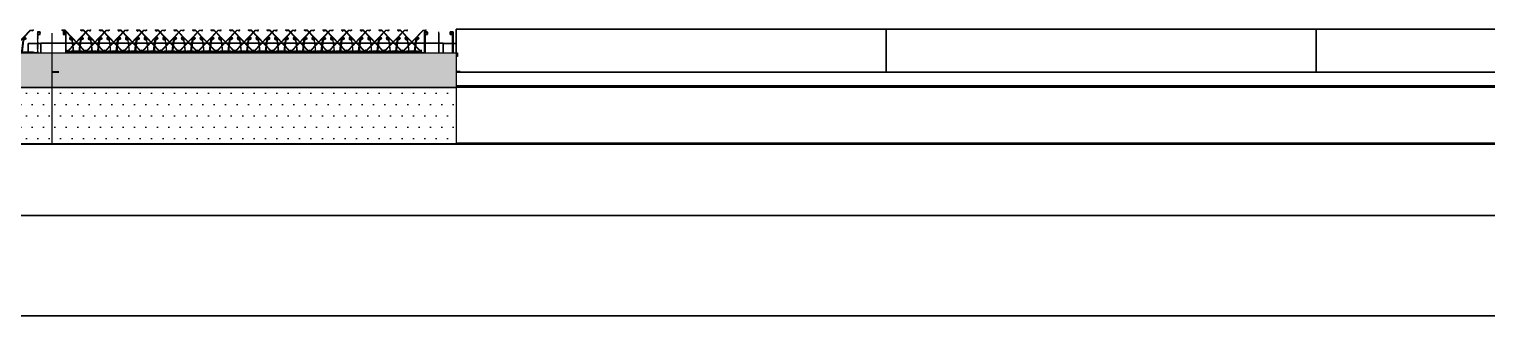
# Model space of a CAD drawing. Header units: millimetres. Extents: x -25371 to 2282244, y -90657 to 147824.
# Drawn here: x 1505396 to 1510480, y -65547 to -64547 of the extents above; entities that cross this region are included whole.
import ezdxf

# ---------------------------------------------------------------- set-up
doc = ezdxf.new("R2010")
doc.units = ezdxf.units.MM
doc.set_wipeout_variables(frame=1)
doc.linetypes.add('CENTER', pattern=[50.8, 31.75, -6.35, 6.35, -6.35])
for name, color, linetype in [('000 - CONCRETE_WALL_HATCH_', 7, 'Continuous'), ('000 - EXISTING_BUILDING_MAIN_COLOR_251', 7, 'Continuous'), ('000 - EXISTING_PRECAST_MAIN_COLOR_1', 7, 'Continuous'), ('010 - ASPG_ACCESSORIES_MAIN_COLOR_1', 7, 'Continuous'), ('010 - ASPG_EXTR_MAIN_COLOR_2', 7, 'Continuous'), ('010 - ASPG_FASTERN_MAIN_COLOR_1', 7, 'Continuous'), ('010 - ASPG_FLASHING_MAIN_COLOR_2', 7, 'Continuous'), ('010 - ASPG_FLASHING_MAIN_COLOR_4', 7, 'Continuous'), ('010 - ASPG_FLASHING_WIPEOUT_', 7, 'Continuous'), ('010 - ASPG_FLASING_WIPEOUT_', 7, 'Continuous'), ('010 - ASPG_FRAMING_CUT_COLOR_4', 7, 'Continuous'), ('010 - ASPG_FRAMING_HATCH_', 7, 'Continuous'), ('010 - ASPG_FRAMING_MAIN_COLOR_2', 7, 'Continuous'), ('010 - ASPG_FRAMING_SUB_COLOR_2', 7, 'Continuous'), ('010 - ASPG_FRAMING_WIPEOUT_', 7, 'Continuous'), ('BOLT & SCREW', 7, 'Continuous')]:
    doc.layers.add(name, color=color, linetype=linetype)
for name, color, linetype, plot in [('010 - ASPG_EXTR_DEF_SUB', 7, 'Continuous', False), ('010 - ASPG_FASTERN_DEF_SUB', 7, 'Continuous', False), ('010 - ASPG_FRAMING_DEF_SUB', 7, 'Continuous', False)]:
    doc.layers.add(name, color=color, linetype=linetype, plot=plot)
for name, color, linetype, lineweight in [('12-GRID', 7, 'CENTER', 13), ('A-GLAZ-CWMG', 7, 'Continuous', 35), ('SCREW', 7, 'Continuous', 5), ('WALL-E', 7, 'Continuous', 50)]:
    doc.layers.add(name, color=color, linetype=linetype, lineweight=lineweight)
pattern_1 = [(270, (1257419.24324, -520041.6224), (0.65495992507, -1.1344238721), [0.7562825814, -1.5125651628]), (30, (1257419.24324, -520041.6224), (0.65495992936, 1.1344238696), [0.7562825814, -1.5125651628]), (330, (1257419.24324, -520041.6224), (1.30991985442, -2.48e-09), [-1.5125651628, 0.7562825814])]
pattern_2 = [(315, (1257419.4929, -520021.6224), (1.3369313545, 1.3369313545), []), (45, (1257419.4929, -520021.6224), (-1.3369313545, 1.3369313545), [])]
pattern_3 = [(270, (1257419.4425, -520043.9224), (0.65495992507, -1.1344238721), [0.7562825814, -1.5125651628]), (30, (1257419.4425, -520043.9224), (0.65495992936, 1.1344238696), [0.7562825814, -1.5125651628]), (330, (1257419.4425, -520043.9224), (1.30991985442, -2.48e-09), [-1.5125651628, 0.7562825814])]
pattern_4 = [(315, (1257419.1929, -520023.9224), (1.3369313545, 1.3369313545), []), (45, (1257419.1929, -520023.9224), (-1.3369313545, 1.3369313545), [])]
pattern_5 = [(0, (0, 0), (3.96875, 7.9375), [0, -7.9375])]
pattern_6 = [(0, (0, 0), (19.84375, 39.6875), [0, -39.6875])]

# ---------------------------------------------------------------- blocks, each defined once
blk = doc.blocks.new('Rectangular Mullion - Mullion_Top_C-Channel-4573873-2510-01 ROOF LEVEL PLAN')
at = {"layer": 'A-GLAZ-CWMG', "color": 7}
for p, q in [((3860.7, 3333.9), (3860.7, 3233.9)), ((3860.7, 3233.9), (3860.7, 3333.9)), ((5263.2, 3333.9), (5263.2, 3233.9)), ((5263.2, 3233.9), (5263.2, 3333.9)), ((3860.7, 3233.9), (3860.7, 3273.9)), ((3860.7, 3273.9), (3860.7, 3233.9)), ((5263.2, 3233.9), (5263.2, 3273.9)), ((5263.2, 3273.9), (5263.2, 3233.9))]:
    blk.add_line(p, q, dxfattribs=at)
blk = doc.blocks.new('System Panel - DPA-AR_Facade_Solid Panel 150mm-5074316-2510-01 ROOF LEVEL PLAN')
at = {"layer": '000 - EXISTING_PRECAST_MAIN_COLOR_1', "color": 7}
for p, q in [((-750, 200), (750, 200)), ((750, 200), (-750, 200)), ((-750, 50), (-750, 200)), ((-750, 200), (-750, 50)), ((750, 200), (750, 50)), ((750, 200), (750, 50)), ((-750, 50), (750, 50)), ((750, 50), (-750, 50))]:
    blk.add_line(p, q, dxfattribs=at)
blk = doc.blocks.new('System Panel - DPA-AR_Facade_Solid Panel 150mm-5074686-2510-01 ROOF LEVEL PLAN')
at = {"layer": '000 - EXISTING_PRECAST_MAIN_COLOR_1', "color": 7}
for p, q in [((-750, 200), (750, 200)), ((750, 200), (-750, 200)), ((-750, 50), (-750, 200)), ((-750, 200), (-750, 50)), ((750, 200), (750, 50)), ((750, 200), (750, 50)), ((-750, 50), (750, 50)), ((750, 50), (-750, 50))]:
    blk.add_line(p, q, dxfattribs=at)
blk = doc.blocks.new('Rectangular Mullion - Mullion_Top_C-Channel-V48-2510-01 ROOF LEVEL PLAN')
at = {"layer": 'A-GLAZ-CWMG', "color": 7}
for p, q in [((3860.7, 3333.9), (3860.7, 3233.9)), ((3860.7, 3233.9), (3860.7, 3333.9)), ((5263.2, 3333.9), (3860.7, 3333.9)), ((3860.7, 3333.9), (5263.2, 3333.9)), ((5263.2, 3333.9), (5263.2, 3233.9)), ((5263.2, 3233.9), (5263.2, 3333.9)), ((3860.7, 3233.9), (3860.7, 3273.9)), ((3860.7, 3273.9), (3860.7, 3233.9)), ((5263.2, 3233.9), (5263.2, 3273.9)), ((5263.2, 3273.9), (5263.2, 3233.9)), ((3860.7, 3233.9), (5263.2, 3233.9)), ((3860.7, 3233.9), (5263.2, 3233.9)), ((3860.7, 3233.9), (5263.2, 3233.9)), ((3860.7, 3233.9), (5263.2, 3233.9))]:
    blk.add_line(p, q, dxfattribs=at)
blk = doc.blocks.new('Rectangular Mullion - 45 x 100mm-5598520-2510-01 ROOF LEVEL PLAN')
at = {"layer": 'A-GLAZ-CWMG', "color": 7}
for p, q in [((0, 0), (-45, 0)), ((-45, 0), (-45, -100)), ((-45, -100), (-45, 0)), ((-45, 0), (0, 0)), ((0, -100), (0, 0)), ((0, 0), (0, -100)), ((-45, -100), (0, -100)), ((0, -100), (-45, -100))]:
    blk.add_line(p, q, dxfattribs=at)
blk = doc.blocks.new('Rectangular Mullion - 45 x 100mm-4573874-2510-01 ROOF LEVEL PLAN')
at = {"layer": 'A-GLAZ-CWMG', "color": 7}
for p, q in [((3860.7, 3233.4), (3860.7, 3333.4)), ((3860.7, 3333.4), (3860.7, 3233.4)), ((5263.2, 3233.4), (5263.2, 3333.4)), ((5263.2, 3333.4), (5263.2, 3233.4)), ((3860.7, 3233.4), (5263.2, 3233.4)), ((5263.2, 3233.4), (3860.7, 3233.4))]:
    blk.add_line(p, q, dxfattribs=at)
blk = doc.blocks.new('Rectangular Mullion - 45 x 100mm-5598452-2510-01 ROOF LEVEL PLAN')
at = {"layer": 'A-GLAZ-CWMG', "color": 7}
for p, q in [((22.5, 0), (-22.5, 0)), ((-22.5, 0), (-22.5, -100)), ((-22.5, -100), (-22.5, 0)), ((-22.5, 0), (22.5, 0)), ((22.5, -100), (22.5, 0)), ((22.5, 0), (22.5, -100)), ((-22.5, -100), (22.5, -100)), ((22.5, -100), (-22.5, -100))]:
    blk.add_line(p, q, dxfattribs=at)
blk = doc.blocks.new('C-1-VS01_REV00_20260615-120454_LOPF_EX')
at = {"layer": '000 - EXISTING_BUILDING_MAIN_COLOR_251', "color": 7}
for p, q in [((6499.758, 11549.518), (-22549.779, 11549.518)), ((-22549.779, 11549.518), (6499.758, 11549.518)), ((-22549.779, 11199.518), (6499.758, 11199.518)), ((6499.758, 11199.518), (-22549.779, 11199.518))]:
    blk.add_line(p, q, dxfattribs=at)
at = {"layer": 'WALL-E', "color": 7}
for p, q in [((-24463.958, 12000), (6798.812, 12000)), ((6798.812, 12000), (-24463.958, 12000)), ((6598.812, 11800), (-24389.181, 11800))]:
    blk.add_line(p, q, dxfattribs=at)
at = {"layer": '000 - EXISTING_PRECAST_MAIN_COLOR_1', "color": 7}
for name, p in [('System Panel - DPA-AR_Facade_Solid Panel 150mm-5074316-2510-01 ROOF LEVEL PLAN', (-17799.999, 12000)), ('System Panel - DPA-AR_Facade_Solid Panel 150mm-5074686-2510-01 ROOF LEVEL PLAN', (-17799.999, 12000)), ('System Panel - DPA-AR_Facade_Solid Panel 150mm-5074316-2510-01 ROOF LEVEL PLAN', (-16299.999, 12000)), ('System Panel - DPA-AR_Facade_Solid Panel 150mm-5074686-2510-01 ROOF LEVEL PLAN', (-16299.999, 12000)), ('System Panel - DPA-AR_Facade_Solid Panel 150mm-5074316-2510-01 ROOF LEVEL PLAN', (-14799.999, 12000)), ('System Panel - DPA-AR_Facade_Solid Panel 150mm-5074686-2510-01 ROOF LEVEL PLAN', (-14799.999, 12000))]:
    blk.add_blockref(name, p, dxfattribs=at)
at = {"layer": 'A-GLAZ-CWMG', "color": 7, "extrusion": (0, 0, -1), "rotation": 180}
for name, p in [('Rectangular Mullion - 45 x 100mm-5598452-2510-01 ROOF LEVEL PLAN', (20019.999, 12049.999)), ('Rectangular Mullion - 45 x 100mm-5598520-2510-01 ROOF LEVEL PLAN', (18549.999, 12049.999))]:
    blk.add_blockref(name, p, dxfattribs=at)
at = {"layer": 'A-GLAZ-CWMG', "color": 7}
for name in ['Rectangular Mullion - Mullion_Top_C-Channel-4573873-2510-01 ROOF LEVEL PLAN', 'Rectangular Mullion - Mullion_Top_C-Channel-V48-2510-01 ROOF LEVEL PLAN', 'Rectangular Mullion - 45 x 100mm-4573874-2510-01 ROOF LEVEL PLAN']:
    blk.add_blockref(name, (-23858.215, 8816.585), dxfattribs=at)
blk = doc.blocks.new('*U2483')
at = {"layer": '12-GRID', "color": 7, "linetype": 'CENTER'}
for p, q in [((0, -6.2), (0, 2.2)), ((-4.2, -2), (4.2, -2))]:
    blk.add_line(p, q, dxfattribs=at)
at = {"layer": 'BOLT & SCREW', "color": 7}
for p, q in [((-0.6, -1.8), (-1.8, -1.6)), ((-0.6, -2.2), (-1.8, -2.4)), ((-0.5, -1.8), (-0.9, -1.6)), ((-0.5, -2.2), (-0.9, -2.4)), ((-0.2, -1.4), (-0.4, -0.2)), ((-0.2, -1.5), (-0.4, -1.1)), ((-0.2, -2.5), (-0.4, -2.9)), ((-0.2, -2.6), (-0.4, -3.8)), ((0.2, -1.4), (0.4, -0.2)), ((0.2, -1.5), (0.4, -1.1)), ((0.4, -2.9), (0.2, -2.5)), ((0.2, -2.6), (0.4, -3.8)), ((0.5, -1.8), (0.9, -1.6)), ((0.5, -2.2), (0.9, -2.4)), ((0.6, -1.8), (1.8, -1.6)), ((0.6, -2.2), (1.8, -2.4))]:
    blk.add_line(p, q, dxfattribs=at)
for points in [[(-1.8, -1.6), (-0.9, -1.6, 0.414214), (-0.4, -1.1), (-0.4, -0.2), (0.4, -0.2), (0.4, -1.1, 0.414214), (0.9, -1.6), (1.8, -1.6), (1.8, -2.4), (0.9, -2.4, 0.414214), (0.4, -2.9), (0.4, -3.8), (-0.4, -3.8), (-0.4, -2.9, 0.414214), (-0.9, -2.4), (-1.8, -2.4)], [(0.2, -2.5, -0.414214), (0.5, -2.2), (0.6, -2.2), (0.6, -1.8), (0.5, -1.8, -0.414214), (0.2, -1.5), (0.2, -1.4), (-0.2, -1.4), (-0.2, -1.5, -0.414214), (-0.5, -1.8), (-0.6, -1.8), (-0.6, -2.2), (-0.5, -2.2, -0.414214), (-0.2, -2.5), (-0.2, -2.6), (0.2, -2.6)]]:
    blk.add_lwpolyline(points, format="xyb", close=True, dxfattribs=at)
blk.add_circle((0, -2), 3.5, dxfattribs=at)
blk = doc.blocks.new('000_ASPG_TYP_FILES_20260218-010703_FRAME_EXTR_')
at = {"layer": '010 - ASPG_FRAMING_HATCH_'}
h = blk.add_hatch(dxfattribs=at)
h.set_pattern_fill('ANSI32', scale=0.1, angle=180)
edge = h.paths.add_edge_path()
edge.add_line((2, 16), (2, 2))
edge.add_line((2, 2), (39.7, 2))
edge.add_arc((39.7, 1.7), 0.3, 0, 90, ccw=False)
edge.add_line((40, 1.7), (40, 0.3))
edge.add_arc((39.7, 0.3), 0.3, -90, 0, ccw=False)
edge.add_line((39.7, 0), (0.3, 0))
edge.add_arc((0.3, 0.3), 0.3, 180, 270, ccw=False)
edge.add_line((0, 0.3), (0, 17.7))
edge.add_arc((0.3, 17.7), 0.3, 90, 180, ccw=False)
edge.add_line((0.3, 18), (22.6, 18))
edge.add_arc((22.6, 18.5), 0.5, 270, 380.2095)
edge.add_arc((26.2, 19.8), 3.35, 182.0638, 200.2095, ccw=False)
edge.add_arc((23.6, 19.7), 0.76, 2.0638, 182.0638, ccw=False)
edge.add_arc((26.2, 19.8), 1.83, 182.0638, 447.9362)
edge.add_arc((26.3, 22.4), 0.76, 87.9362, 267.9362, ccw=False)
edge.add_arc((26.2, 19.8), 3.35, 69.7905, 87.9362, ccw=False)
edge.add_arc((27.5, 23.4), 0.5, 249.7905, 360)
edge.add_line((28, 23.4), (28, 26.7))
edge.add_line((28, 26.7), (28.5, 27.2))
edge.add_line((28.5, 27.2), (28, 27.7))
edge.add_line((28, 27.7), (28, 38.6))
edge.add_line((28, 38.6), (28.5, 39.1))
edge.add_line((28.5, 39.1), (28, 39.6))
edge.add_line((28, 39.6), (28, 42.9))
edge.add_arc((27.5, 42.9), 0.5, 0, 110.2095)
edge.add_arc((26.2, 46.5), 3.35, 272.0638, 290.2095, ccw=False)
edge.add_arc((26.3, 43.9), 0.76, 92.0638, 272.0638, ccw=False)
edge.add_arc((26.2, 46.5), 1.83, 272.0638, 537.9362)
edge.add_arc((23.6, 46.6), 0.76, 177.9362, 357.9362, ccw=False)
edge.add_arc((26.2, 46.5), 3.35, 159.7905, 177.9362, ccw=False)
edge.add_arc((22.6, 47.8), 0.5, 339.7905, 450)
edge.add_line((22.6, 48.3), (0.3, 48.3))
edge.add_arc((0.3, 48.6), 0.3, 180, 270, ccw=False)
edge.add_line((0, 48.6), (0, 60))
edge.add_arc((0.3, 60), 0.3, 90, 180, ccw=False)
edge.add_line((0.3, 60.3), (5, 60.3))
edge.add_line((5, 60.3), (5, 65))
edge.add_arc((5.3, 65), 0.3, 90, 180, ccw=False)
edge.add_line((5.3, 65.3), (30, 65.3))
edge.add_line((30, 65.3), (30, 63.6))
edge.add_arc((29.7, 63.6), 0.3, -90, 0, ccw=False)
edge.add_line((29.7, 63.3), (7.3, 63.3))
edge.add_arc((7.3, 63), 0.3, 90, 180)
edge.add_line((7, 63), (7, 58.3))
edge.add_line((7, 58.3), (2.3, 58.3))
edge.add_arc((2.3, 58), 0.3, 90, 180)
edge.add_line((2, 58), (2, 50.6))
edge.add_arc((2.3, 50.6), 0.3, 180, 270)
edge.add_line((2.3, 50.3), (29.7, 50.3))
edge.add_arc((29.7, 50), 0.3, 0, 90, ccw=False)
edge.add_line((30, 50), (30, 26.7))
edge.add_line((30, 26.7), (30, 16.3))
edge.add_arc((29.7, 16.3), 0.3, -90, 0, ccw=False)
edge.add_line((29.7, 16), (2, 16))
at = {"layer": '010 - ASPG_FRAMING_CUT_COLOR_4', "color": 7}
blk.add_lwpolyline([(2, 16), (2, 2), (39.7, 2, -0.414214), (40, 1.7), (40, 0.3, -0.414214), (39.7, 0), (0.3, 0, -0.414214), (0, 0.3), (0, 17.7, -0.414214), (0.3, 18), (22.6, 18, 0.52173), (23, 18.7, -0.079342), (22.8, 19.7, -1), (24.3, 19.8, 2.296346), (26.2, 21.7, -1), (26.3, 23.2, -0.079342), (27.3, 23, 0.52173), (28, 23.4), (28, 26.7), (28.5, 27.2), (28, 27.7), (28, 38.6), (28.5, 39.1), (28, 39.6), (28, 42.9, 0.52173), (27.3, 43.3, -0.079342), (26.3, 43.1, -1), (26.2, 44.6, 2.296346), (24.3, 46.5, -1), (22.8, 46.6, -0.079342), (23, 47.6, 0.52173), (22.6, 48.3), (0.3, 48.3, -0.414214), (0, 48.6), (0, 60, -0.414214), (0.3, 60.3), (5, 60.3), (5, 65, -0.414214), (5.3, 65.3), (30, 65.3), (30, 63.6, -0.414214), (29.7, 63.3), (7.3, 63.3, 0.414214), (7, 63), (7, 58.3), (2.3, 58.3, 0.414214), (2, 58), (2, 50.6, 0.414214), (2.3, 50.3), (29.7, 50.3, -0.414214), (30, 50), (30, 26.7), (30, 16.3, -0.414214), (29.7, 16)], format="xyb", close=True, dxfattribs=at)
at = {"color": 7}
for p in [(26.2, 48.5), (26.2, 21.8)]:
    blk.add_blockref('*U2483', p, dxfattribs=at)
blk = doc.blocks.new('*U2490')
at = {"layer": '010 - ASPG_FRAMING_HATCH_', "transparency": 33554585}
h = blk.add_hatch(dxfattribs=at)
h.set_pattern_fill('ANSI32', scale=0.25)
edge = h.paths.add_edge_path()
edge.add_line((2, -50), (2, -75))
edge.add_line((2, -75), (0, -75))
edge.add_line((0, -75), (0, -49))
edge.add_arc((1, -49), 1, 90, 180, ccw=False)
edge.add_line((1, -48), (63, -48))
edge.add_arc((63, -47), 1, 270, 360)
edge.add_line((64, -47), (64, 47))
edge.add_arc((63, 47), 1, 0, 90)
edge.add_line((63, 48), (1, 48))
edge.add_arc((1, 49), 1, 180, 270, ccw=False)
edge.add_line((0, 49), (0, 75))
edge.add_line((0, 75), (2, 75))
edge.add_line((2, 75), (2, 50))
edge.add_line((2, 50), (141, 50))
edge.add_line((141, 50), (141, 41))
edge.add_arc((140, 41), 1, 270, 360, ccw=False)
edge.add_line((140, 40), (132, 40))
edge.add_arc((132, 41), 1, 180, 270, ccw=False)
edge.add_line((131, 41), (131, 47))
edge.add_arc((130, 47), 1, 0, 90)
edge.add_line((130, 48), (67, 48))
edge.add_arc((67, 47), 1, 90, 180)
edge.add_line((66, 47), (66, -47))
edge.add_arc((67, -47), 1, 180, 270)
edge.add_line((67, -48), (130, -48))
edge.add_arc((130, -47), 1, 270, 360)
edge.add_line((131, -47), (131, -41))
edge.add_arc((132, -41), 1, 90, 180, ccw=False)
edge.add_line((132, -40), (140, -40))
edge.add_arc((140, -41), 1, 0, 90, ccw=False)
edge.add_line((141, -41), (141, -50))
edge.add_line((141, -50), (2, -50))
h.paths.add_polyline_path([(139, 48), (139, 42), (133, 42), (133, 48)], flags=16)
h.paths.add_polyline_path([(139, -48), (139, -42), (133, -42), (133, -48)], flags=16)
at = {"layer": '010 - ASPG_FRAMING_HATCH_'}
h = blk.add_hatch(dxfattribs=at)
h.set_pattern_fill('ANSI37', scale=0.595498, angle=-90)
h.set_pattern_definition(pattern_4)
edge = h.paths.add_edge_path()
edge.add_ellipse((11.5, 55), major_axis=(0, -5), ratio=0.644482, start_angle=180, end_angle=360, ccw=False)
edge.add_line((11.5, 60), (2, 60))
edge.add_arc((-7.9, 55), 11.1, -26.7963, 26.7963, ccw=False)
edge.add_line((2, 50), (11.5, 50))
h = blk.add_hatch(dxfattribs=at)
h.set_pattern_fill('HONEY', scale=0.238199, angle=-90)
h.set_pattern_definition(pattern_3)
edge = h.paths.add_edge_path()
edge.add_ellipse((11.8, 55), major_axis=(0, -5), ratio=0.644482, start_angle=0, end_angle=360, ccw=False)
h = blk.add_hatch(dxfattribs=at)
h.set_pattern_fill('HONEY', scale=0.238199, angle=-90)
h.set_pattern_definition(pattern_1)
edge = h.paths.add_edge_path()
edge.add_ellipse((57.5, 55), major_axis=(0, -5), ratio=0.644482, start_angle=0, end_angle=360)
h = blk.add_hatch(dxfattribs=at)
h.set_pattern_fill('ANSI37', scale=0.595498, angle=-90)
h.set_pattern_definition(pattern_2)
edge = h.paths.add_edge_path()
edge.add_ellipse((57.8, 55), major_axis=(0, -5), ratio=0.644482, start_angle=0, end_angle=180)
edge.add_line((57.8, 60), (62, 60))
edge.add_arc((62, 60.3), 0.3, -90, 0)
edge.add_line((62.3, 60.3), (62.3, 61))
edge.add_line((62.3, 61), (61.8, 61.5))
edge.add_line((61.8, 61.5), (62.3, 62))
edge.add_line((62.3, 62), (61.8, 62.5))
edge.add_line((61.8, 62.5), (62.3, 63))
edge.add_line((62.3, 63), (61.8, 63.5))
edge.add_line((61.8, 63.5), (62.3, 64))
edge.add_line((62.3, 64), (62.3, 65))
edge.add_line((62.3, 65), (63.3, 65))
edge.add_line((63.3, 65), (63.8, 65.5))
edge.add_line((63.8, 65.5), (64.3, 65))
edge.add_line((64.3, 65), (64.8, 65.5))
edge.add_line((64.8, 65.5), (65.3, 65))
edge.add_line((65.3, 65), (65.8, 65.5))
edge.add_line((65.8, 65.5), (66.3, 65))
edge.add_line((66.3, 65), (67, 65))
edge.add_arc((67, 65.3), 0.3, -90, 0)
edge.add_line((67.3, 65.3), (67.3, 60))
edge.add_arc((77.2, 55), 11.1, 153.2037, 206.7963)
edge.add_line((67.3, 50), (57.8, 50))
h = blk.add_hatch(dxfattribs=at)
h.set_pattern_fill('ANSI37', scale=0.595498, angle=-90)
h.set_pattern_definition(pattern_4)
edge = h.paths.add_edge_path()
edge.add_ellipse((11.5, -55), major_axis=(0, 5), ratio=0.644482, start_angle=0, end_angle=180)
edge.add_line((11.5, -60), (2, -60))
edge.add_arc((-7.9, -55), 11.1, 333.2037, 386.7963)
edge.add_line((2, -50), (11.5, -50))
h = blk.add_hatch(dxfattribs=at)
h.set_pattern_fill('HONEY', scale=0.238199, angle=-90)
h.set_pattern_definition(pattern_3)
edge = h.paths.add_edge_path()
edge.add_ellipse((11.8, -55), major_axis=(0, 5), ratio=0.644482, start_angle=0, end_angle=360)
h = blk.add_hatch(dxfattribs=at)
h.set_pattern_fill('HONEY', scale=0.238199, angle=-90)
h.set_pattern_definition(pattern_1)
edge = h.paths.add_edge_path()
edge.add_ellipse((57.5, -55), major_axis=(0, 5), ratio=0.644482, start_angle=0, end_angle=360, ccw=False)
h = blk.add_hatch(dxfattribs=at)
h.set_pattern_fill('ANSI37', scale=0.595498, angle=-90)
h.set_pattern_definition(pattern_2)
edge = h.paths.add_edge_path()
edge.add_ellipse((57.8, -55), major_axis=(0, 5), ratio=0.644482, start_angle=180, end_angle=360, ccw=False)
edge.add_line((57.8, -60), (62, -60))
edge.add_arc((62, -60.3), 0.3, 360, 450, ccw=False)
edge.add_line((62.3, -60.3), (62.3, -61))
edge.add_line((62.3, -61), (61.8, -61.5))
edge.add_line((61.8, -61.5), (62.3, -62))
edge.add_line((62.3, -62), (61.8, -62.5))
edge.add_line((61.8, -62.5), (62.3, -63))
edge.add_line((62.3, -63), (61.8, -63.5))
edge.add_line((61.8, -63.5), (62.3, -64))
edge.add_line((62.3, -64), (62.3, -65))
edge.add_line((62.3, -65), (63.3, -65))
edge.add_line((63.3, -65), (63.8, -65.5))
edge.add_line((63.8, -65.5), (64.3, -65))
edge.add_line((64.3, -65), (64.8, -65.5))
edge.add_line((64.8, -65.5), (65.3, -65))
edge.add_line((65.3, -65), (65.8, -65.5))
edge.add_line((65.8, -65.5), (66.3, -65))
edge.add_line((66.3, -65), (67, -65))
edge.add_arc((67, -65.3), 0.3, 360, 450, ccw=False)
edge.add_line((67.3, -65.3), (67.3, -60))
edge.add_arc((77.2, -55), 11.1, 153.2037, 206.7963, ccw=False)
edge.add_line((67.3, -50), (57.8, -50))
at = {"layer": '010 - ASPG_FASTERN_DEF_SUB', "color": 7}
blk.add_point((0, 0), dxfattribs=at)
at = {"layer": '010 - ASPG_FRAMING_CUT_COLOR_4', "color": 7}
blk.add_lwpolyline([(2, -50), (2, -75), (0, -75), (0, -49, -0.414214), (1, -48), (63, -48, 0.414214), (64, -47), (64, 47, 0.414214), (63, 48), (1, 48, -0.414214), (0, 49), (0, 75), (2, 75), (2, 50), (141, 50), (141, 41, -0.414214), (140, 40), (132, 40, -0.414214), (131, 41), (131, 47, 0.414214), (130, 48), (67, 48, 0.414214), (66, 47), (66, -47, 0.414214), (67, -48), (130, -48, 0.414214), (131, -47), (131, -41, -0.414214), (132, -40), (140, -40, -0.414214), (141, -41), (141, -50)], format="xyb", close=True, dxfattribs=at)
for points in [[(139, 48), (139, 42), (133, 42), (133, 48)], [(139, -48), (139, -42), (133, -42), (133, -48)]]:
    blk.add_lwpolyline(points, close=True, dxfattribs=at)
at = {"layer": '010 - ASPG_FRAMING_DEF_SUB', "color": 7, "transparency": 33554508}
blk.add_line((136.5, 0), (-4.5, 0), dxfattribs=at)
at = {"layer": '010 - ASPG_FRAMING_DEF_SUB', "color": 7, "transparency": 33554457}
for points in [[(2, 50), (15, 50), (15, 60), (2, 60)], [(54.3, 50), (67.3, 50), (67.3, 65.5), (54.3, 65.5)], [(2, -50), (15, -50), (15, -60), (2, -60)], [(54.3, -50), (67.3, -50), (67.3, -65.5), (54.3, -65.5)]]:
    blk.add_lwpolyline(points, close=True, dxfattribs=at)
at = {"layer": '010 - ASPG_FRAMING_SUB_COLOR_2', "color": 7}
for points in [[(11.8, 50), (2, 50, 0.238199), (2, 60), (11.8, 60)], [(57.5, 50), (67.3, 50, -0.238199), (67.3, 60), (67.3, 65.3, -0.414214), (67, 65), (66.3, 65), (65.8, 65.5), (65.3, 65), (64.8, 65.5), (64.3, 65), (63.8, 65.5), (63.3, 65), (62.3, 65), (62.3, 64), (61.8, 63.5), (62.3, 63), (61.8, 62.5), (62.3, 62), (61.8, 61.5), (62.3, 61), (62.3, 60.3, -0.414214), (62, 60), (57.5, 60)], [(11.8, -50), (2, -50, -0.238199), (2, -60), (11.8, -60)], [(57.5, -50), (67.3, -50, 0.238199), (67.3, -60), (67.3, -65.3, 0.414214), (67, -65), (66.3, -65), (65.8, -65.5), (65.3, -65), (64.8, -65.5), (64.3, -65), (63.8, -65.5), (63.3, -65), (62.3, -65), (62.3, -64), (61.8, -63.5), (62.3, -63), (61.8, -62.5), (62.3, -62), (61.8, -61.5), (62.3, -61), (62.3, -60.3, 0.414214), (62, -60), (57.5, -60)]]:
    blk.add_lwpolyline(points, format="xyb", dxfattribs=at)
at = {"layer": '010 - ASPG_FRAMING_SUB_COLOR_2', "color": 7, "extrusion": (0, 0, -1)}
for centre, major_axis in [((11.8, 55), (0, -5)), ((57.5, -55), (0, 5))]:
    blk.add_ellipse(centre, major_axis=major_axis, ratio=0.644482, dxfattribs=at)
at = {"layer": '010 - ASPG_FRAMING_SUB_COLOR_2', "color": 7}
for centre, major_axis in [((57.5, 55), (0, -5)), ((11.8, -55), (0, 5))]:
    blk.add_ellipse(centre, major_axis=major_axis, ratio=0.644482, dxfattribs=at)
blk = doc.blocks.new('PZG35-9D5')
at = {"layer": '010 - ASPG_FASTERN_MAIN_COLOR_1', "color": 7}
for p, q in [((-1.4, 0), (-1.4, -1.1)), ((0, 3.7), (0, -10.5)), ((1.4, 0), (1.4, -0.6)), ((-1.9, -1.4), (1.9, -0.9)), ((-1.9, -1.4), (-1.4, -1.1)), ((-1.9, -1.4), (-1.4, -1.7)), ((-1.9, -2.7), (1.9, -2.2)), ((-1.9, -2.7), (-1.4, -2.4)), ((-1.9, -2.7), (-1.4, -3)), ((-1.9, -4), (-1.4, -3.7)), ((-1.9, -4), (-1, -3.9)), ((-1.9, -4), (-1.4, -4.3)), ((-1.4, -1.1), (1.4, -0.6)), ((-1.4, -1.7), (1.4, -1.2)), ((-1.4, -1.7), (-1.4, -2.4)), ((-1.4, -2.4), (1.4, -1.9)), ((-1.4, -3), (1.4, -2.5)), ((-1.4, -3), (-1.4, -3.7)), ((-1.4, -3.7), (-0.8, -3.6)), ((-1.4, -4.3), (-1.4, -8.1)), ((-1.4, -4.3), (-1.2, -4.3)), ((0, -9.5), (-1.4, -8.1)), ((0, -9.5), (1.4, -8.1)), ((0.6, -3.3), (1.4, -3.2)), ((0.7, -3.7), (1.9, -3.5)), ((0.7, -3.9), (1.4, -3.8)), ((0.7, -4.6), (1.4, -4.5)), ((0.7, -5), (1.9, -4.8)), ((0.7, -5.2), (1.4, -5.1)), ((1.9, -0.9), (1.4, -0.6)), ((1.9, -0.9), (1.4, -1.2)), ((1.4, -1.2), (1.4, -1.9)), ((1.9, -2.2), (1.4, -1.9)), ((1.9, -2.2), (1.4, -2.5)), ((1.4, -2.5), (1.4, -3.2)), ((1.9, -3.5), (1.4, -3.2)), ((1.9, -3.5), (1.4, -3.8)), ((1.4, -3.8), (1.4, -4.5)), ((1.9, -4.8), (1.4, -4.5)), ((1.9, -4.8), (1.4, -5.1)), ((1.4, -5.1), (1.4, -8.1))]:
    blk.add_line(p, q, dxfattribs=at)
blk.add_lwpolyline([(0, -9.5), (0.7, -5.2), (0.7, -3.6, 0.417657), (0.4, -3.3, 0.108102), (-0.8, -3.6), (-1.4, -4.7)], format="xyb", dxfattribs=at)
blk = doc.blocks.new('*U2484')
at = {"layer": 'SCREW', "color": 7}
blk.add_lwpolyline([(3, 1.8, 0.09906), (0.8, 2.5), (0.8, 2.3), (-0.8, 2.3), (-0.8, 2.5, 0.09906), (-3, 1.8, 0.266588), (-3.5, 1), (-3.5, 0.2, 0.414214), (-3.3, 0), (3.3, 0, 0.414214), (3.5, 0.2), (3.5, 1, 0.266588)], format="xyb", close=True, dxfattribs=at)
blk.add_blockref('PZG35-9D5', (0, 0), dxfattribs=at)
blk = doc.blocks.new('*U2491')
at = {"color": 7}
blk.add_point((0, 0), dxfattribs=at)
at = {"layer": '010 - ASPG_ACCESSORIES_MAIN_COLOR_1', "color": 7}
blk.add_lwpolyline([(-39.7, -0.6, 0.414214), (-40, -0.9), (-40, -7.4, 0.57735), (-39.7, -7.6), (-36.6, -5.8, 0.767327), (-36.8, -5.3), (-37.9, -5.3, -0.414214), (-38.2, -5), (-38.2, -2.8, -0.414214), (-38, -2.6), (-32.2, -2.6, -0.388879), (-32, -2.8), (-31.8, -4.3, 0.388879), (-31.3, -4.8), (-30.3, -4.8, 0.414214), (-30, -4.5), (-30, -2.9, -0.414214), (-29.7, -2.6), (0.4, -2.6, -0.378969), (3.4, -5.2), (8, -42.5, 0.446593), (11.6, -45.1, -0.489802), (16.1, -48.7), (16.1, -49.4, -0.18248), (15.8, -50, -0.267949), (15.3, -50.2, 1.122115), (15.1, -52.3, 0.405004), (18.1, -49.4), (18.1, -48.7, 0.489805), (11.2, -43.1, -0.446597), (9.9, -42.3), (4.9, -0.8, 0.364176), (4.6, -0.6)], format="xyb", close=True, dxfattribs=at)
at = {"layer": '010 - ASPG_EXTR_DEF_SUB', "color": 7}
for p in [(-40, -0.5), (43.4, -76.9), (43.4, -77.5)]:
    blk.add_point(p, dxfattribs=at)
at = {"layer": '010 - ASPG_EXTR_MAIN_COLOR_2', "color": 7}
blk.add_lwpolyline([(11.4, -48.2), (11.5, -47.4), (12.2, -47.6), (12.3, -46.8, -0.535538), (14.2, -49.2, 0.991572), (15.7, -49.6, 1.157025), (8.8, -48.8, -0.688558), (8.3, -49), (-17.1, -22.2), (-32.3, -6.1), (-32.3, -2.9, 0.414312), (-32.6, -2.6), (-37.5, -2.6, 0.414116), (-37.8, -2.9), (-37.8, -4.3, 0.414214), (-37.5, -4.6), (-36, -4.6, -0.205895), (-35.8, -4.7), (33.2, -77.5), (43.1, -77.5, 0.668179), (43.4, -77), (40.5, -74.2, 0.668179), (40, -74.4), (40, -76), (33.9, -76), (11.9, -52.8, -0.558354), (12.1, -52, 0.766275), (12, -50.4, -0.438583), (10.7, -48.1)], format="xyb", close=True, dxfattribs=at)
at = {"layer": 'SCREW', "color": 7, "rotation": 180}
for p in [(-21.6, -2.5), (-8.2, -2.5)]:
    blk.add_blockref('*U2484', p, dxfattribs=at)
blk = doc.blocks.new('*U340')
at = {"color": 7}
blk.add_wipeout([(1440, 4), (60, 4), (60, 69.3), (1440, 69.3)], dxfattribs=at).dxf.layer = '010 - ASPG_FRAMING_WIPEOUT_'
blk.add_point((60, 69.5), dxfattribs=at)
at = {"layer": '010 - ASPG_FRAMING_MAIN_COLOR_2', "color": 7}
blk.add_lwpolyline([(1410, 69.3), (90, 69.3), (90, 6), (1410, 6)], close=True, dxfattribs=at)
at = {"layer": '010 - ASPG_FRAMING_SUB_COLOR_2', "color": 7}
for points in [[(1440, 4), (60, 4), (60, 69.3), (1440, 69.3)], [(60, 2), (60, 4), (1440, 4), (1440, 2)]]:
    blk.add_lwpolyline(points, close=True, dxfattribs=at)
at = {"color": 7, "transparency": 33554559, "xscale": -1, "rotation": 270}
for p in [(0, 0), (1500, 0)]:
    blk.add_blockref('*U2490', p, dxfattribs=at)
at = {"color": 7, "xscale": -1, "rotation": 180}
for p in [(91.8, 69.3), (156.8, 69.3), (221.8, 69.3), (286.8, 69.3), (351.8, 69.3), (416.8, 69.3), (481.8, 69.3), (546.8, 69.3), (611.8, 69.3), (676.8, 69.3), (741.8, 69.3), (806.8, 69.3), (871.8, 69.3), (936.8, 69.3), (1001.8, 69.3), (1066.8, 69.3), (1131.8, 69.3), (1196.8, 69.3), (1261.8, 69.3), (1326.8, 69.3), (1391.8, 69.3)]:
    blk.add_blockref('*U2491', p, dxfattribs=at)
at = {"color": 7}
blk.add_blockref('000_ASPG_TYP_FILES_20260218-010703_FRAME_EXTR_', (60, 4), dxfattribs=at)
at = {"color": 7, "xscale": -1}
blk.add_blockref('000_ASPG_TYP_FILES_20260218-010703_FRAME_EXTR_', (1440, 4), dxfattribs=at)
blk = doc.blocks.new('000_ASPG_TYP_FILES_FRAMING_EXTR_BREAKLINE_TYPE_2')
at = {"layer": '010 - ASPG_FRAMING_HATCH_', "transparency": 33554585}
h = blk.add_hatch(dxfattribs=at)
h.set_pattern_fill('ANSI32', scale=0.25)
h.paths.add_polyline_path([(131, 91, 0.414214), (132, 90), (140, 90, 0.414214), (141, 91), (141, 100), (2, 100), (2, 125), (0, 125), (0, 99, 0.414214), (1, 98), (63, 98, -0.414214), (64, 97), (64, 3, -0.414214), (63, 2), (0, 2), (0, 0), (141, 0), (141, 9, 0.414214), (140, 10), (132, 10, 0.414214), (131, 9), (131, 3, -0.414214), (130, 2), (67, 2, -0.414214), (66, 3), (66, 97, -0.414214), (67, 98), (130, 98, -0.414214), (131, 97)])
h.paths.add_polyline_path([(133, 92), (133, 98), (139, 98), (139, 92)], flags=16)
h.paths.add_polyline_path([(133, 8), (139, 8), (139, 2), (133, 2)], flags=16)
at = {"layer": '010 - ASPG_FRAMING_HATCH_'}
h = blk.add_hatch(dxfattribs=at)
h.set_pattern_fill('ANSI37', scale=0.595498, angle=-90)
h.set_pattern_definition([(315, (1257419.1929, -519973.9224), (1.3369313545, 1.3369313545), []), (45, (1257419.1929, -519973.9224), (-1.3369313545, 1.3369313545), [])])
edge = h.paths.add_edge_path()
edge.add_ellipse((11.5, 105), major_axis=(0, -5), ratio=0.644482, start_angle=180, end_angle=360, ccw=False)
edge.add_line((11.5, 110), (2, 110))
edge.add_arc((-7.9, 105), 11.1, -26.7963, 26.7963, ccw=False)
edge.add_line((2, 100), (11.5, 100))
h = blk.add_hatch(dxfattribs=at)
h.set_pattern_fill('HONEY', scale=0.238199, angle=-90)
h.set_pattern_definition([(270, (1257419.4425, -519993.9224), (0.65495992507, -1.1344238721), [0.7562825814, -1.5125651628]), (30, (1257419.4425, -519993.9224), (0.65495992936, 1.1344238696), [0.7562825814, -1.5125651628]), (330, (1257419.4425, -519993.9224), (1.30991985442, -2.48e-09), [-1.5125651628, 0.7562825814])])
edge = h.paths.add_edge_path()
edge.add_ellipse((11.8, 105), major_axis=(0, -5), ratio=0.644482, start_angle=0, end_angle=360, ccw=False)
h = blk.add_hatch(dxfattribs=at)
h.set_pattern_fill('HONEY', scale=0.238199, angle=-90)
h.set_pattern_definition([(270, (1257419.24324, -519991.6224), (0.65495992507, -1.1344238721), [0.7562825814, -1.5125651628]), (30, (1257419.24324, -519991.6224), (0.65495992936, 1.1344238696), [0.7562825814, -1.5125651628]), (330, (1257419.24324, -519991.6224), (1.30991985442, -2.48e-09), [-1.5125651628, 0.7562825814])])
edge = h.paths.add_edge_path()
edge.add_ellipse((57.5, 105), major_axis=(0, -5), ratio=0.644482, start_angle=0, end_angle=360)
h = blk.add_hatch(dxfattribs=at)
h.set_pattern_fill('ANSI37', scale=0.595498, angle=-90)
h.set_pattern_definition([(315, (1257419.4929, -519971.6224), (1.3369313545, 1.3369313545), []), (45, (1257419.4929, -519971.6224), (-1.3369313545, 1.3369313545), [])])
edge = h.paths.add_edge_path()
edge.add_ellipse((57.8, 105), major_axis=(0, -5), ratio=0.644482, start_angle=0, end_angle=180)
edge.add_line((57.8, 110), (62, 110))
edge.add_arc((62, 110.3), 0.3, -90, 0)
edge.add_line((62.3, 110.3), (62.3, 111))
edge.add_line((62.3, 111), (61.8, 111.5))
edge.add_line((61.8, 111.5), (62.3, 112))
edge.add_line((62.3, 112), (61.8, 112.5))
edge.add_line((61.8, 112.5), (62.3, 113))
edge.add_line((62.3, 113), (61.8, 113.5))
edge.add_line((61.8, 113.5), (62.3, 114))
edge.add_line((62.3, 114), (62.3, 115))
edge.add_line((62.3, 115), (63.3, 115))
edge.add_line((63.3, 115), (63.8, 115.5))
edge.add_line((63.8, 115.5), (64.3, 115))
edge.add_line((64.3, 115), (64.8, 115.5))
edge.add_line((64.8, 115.5), (65.3, 115))
edge.add_line((65.3, 115), (65.8, 115.5))
edge.add_line((65.8, 115.5), (66.3, 115))
edge.add_line((66.3, 115), (67, 115))
edge.add_arc((67, 115.3), 0.3, -90, 0)
edge.add_line((67.3, 115.3), (67.3, 110))
edge.add_arc((77.2, 105), 11.1, 153.2037, 206.7963)
edge.add_line((67.3, 100), (57.8, 100))
at = {"color": 7}
blk.add_point((141, 100), dxfattribs=at)
at = {"layer": '010 - ASPG_FRAMING_CUT_COLOR_4', "color": 7}
blk.add_lwpolyline([(0, 0), (0, 2), (63, 2, 0.414214), (64, 3), (64, 97, 0.414214), (63, 98), (1, 98, -0.414214), (0, 99), (0, 125), (2, 125), (2, 100), (141, 100), (141, 91, -0.414214), (140, 90), (132, 90, -0.414214), (131, 91), (131, 97, 0.414214), (130, 98), (67, 98, 0.414214), (66, 97), (66, 3, 0.414214), (67, 2), (130, 2, 0.414214), (131, 3), (131, 9, -0.414214), (132, 10), (140, 10, -0.414214), (141, 9), (141, 0)], format="xyb", close=True, dxfattribs=at)
for points in [[(139, 98), (139, 92), (133, 92), (133, 98)], [(139, 2), (139, 8), (133, 8), (133, 2)]]:
    blk.add_lwpolyline(points, close=True, dxfattribs=at)
at = {"layer": '010 - ASPG_FRAMING_DEF_SUB', "color": 7, "transparency": 33554457}
blk.add_line((0, 50), (141, 50), dxfattribs=at)
for points in [[(2, 100), (15, 100), (15, 110), (2, 110)], [(54.3, 100), (67.3, 100), (67.3, 115.5), (54.3, 115.5)]]:
    blk.add_lwpolyline(points, close=True, dxfattribs=at)
at = {"layer": '010 - ASPG_FRAMING_SUB_COLOR_2', "color": 7}
for points in [[(11.8, 100), (2, 100, 0.238199), (2, 110), (11.8, 110)], [(57.5, 100), (67.3, 100, -0.238199), (67.3, 110), (67.3, 115.3, -0.414214), (67, 115), (66.3, 115), (65.8, 115.5), (65.3, 115), (64.8, 115.5), (64.3, 115), (63.8, 115.5), (63.3, 115), (62.3, 115), (62.3, 114), (61.8, 113.5), (62.3, 113), (61.8, 112.5), (62.3, 112), (61.8, 111.5), (62.3, 111), (62.3, 110.3, -0.414214), (62, 110), (57.5, 110)]]:
    blk.add_lwpolyline(points, format="xyb", dxfattribs=at)
at = {"layer": '010 - ASPG_FRAMING_SUB_COLOR_2', "color": 7, "extrusion": (0, 0, -1)}
blk.add_ellipse((11.8, 105), major_axis=(0, -5), ratio=0.644482, dxfattribs=at)
at = {"layer": '010 - ASPG_FRAMING_SUB_COLOR_2', "color": 7}
blk.add_ellipse((57.5, 105), major_axis=(0, -5), ratio=0.644482, dxfattribs=at)
blk = doc.blocks.new('*U2344')
at = {"color": 7}
blk.add_wipeout([(1290, 4), (60, 4), (60, 69.3), (1290, 69.3)], dxfattribs=at).dxf.layer = '010 - ASPG_FRAMING_WIPEOUT_'
blk.add_point((60, 69.5), dxfattribs=at)
at = {"layer": '010 - ASPG_FRAMING_MAIN_COLOR_2', "color": 7}
blk.add_lwpolyline([(1260, 69.3), (90, 69.3), (90, 6), (1260, 6)], close=True, dxfattribs=at)
at = {"layer": '010 - ASPG_FRAMING_SUB_COLOR_2', "color": 7}
for points in [[(1290, 4), (60, 4), (60, 69.3), (1290, 69.3)], [(60, 2), (60, 4), (1290, 4), (1290, 2)]]:
    blk.add_lwpolyline(points, close=True, dxfattribs=at)
at = {"color": 7, "transparency": 33554559, "xscale": -1, "rotation": 270}
blk.add_blockref('*U2490', (0, 0), dxfattribs=at)
at = {"color": 7}
for name, p, rotation in [('*U2491', (80, 69.3), 180), ('*U2491', (145, 69.3), 180), ('*U2491', (210, 69.3), 180), ('*U2491', (275, 69.3), 180), ('*U2491', (340, 69.3), 180), ('*U2491', (405, 69.3), 180), ('*U2491', (470, 69.3), 180), ('*U2491', (535, 69.3), 180), ('*U2491', (600, 69.3), 180), ('*U2491', (665, 69.3), 180), ('*U2491', (730, 69.3), 180), ('*U2491', (795, 69.3), 180), ('*U2491', (860, 69.3), 180), ('*U2491', (925, 69.3), 180), ('*U2491', (990, 69.3), 180), ('*U2491', (1055, 69.3), 180), ('*U2491', (1120, 69.3), 180), ('*U2491', (1185, 69.3), 180), ('*U2491', (1250, 69.3), 180), ('000_ASPG_TYP_FILES_FRAMING_EXTR_BREAKLINE_TYPE_2', (1400, 0), 89.99999999999999)]:
    blk.add_blockref(name, p, dxfattribs=dict(at, rotation=rotation))
blk.add_blockref('000_ASPG_TYP_FILES_20260218-010703_FRAME_EXTR_', (60, 4), dxfattribs=at)
at = {"color": 7, "xscale": -1}
blk.add_blockref('000_ASPG_TYP_FILES_20260218-010703_FRAME_EXTR_', (1290, 4), dxfattribs=at)
blk = doc.blocks.new('C-1-VS01_REV00_20260616-005436_LOPF_ASPG')
at = {"color": 7, "zscale": -1}
blk.add_blockref('*U340', (-21460, 12050), dxfattribs=at)
at = {"color": 7}
blk.add_blockref('*U2344', (-19960, 12050), dxfattribs=at)
blk = doc.blocks.new('*U341')
at = {"color": 7}
blk.add_wipeout([(1290, 4), (60, 4), (60, 69.3), (1290, 69.3)], dxfattribs=at).dxf.layer = '010 - ASPG_FRAMING_WIPEOUT_'
blk.add_point((60, 69.5), dxfattribs=at)
at = {"layer": '010 - ASPG_FRAMING_MAIN_COLOR_2', "color": 7}
blk.add_lwpolyline([(1260, 69.3), (90, 69.3), (90, 6), (1260, 6)], close=True, dxfattribs=at)
at = {"layer": '010 - ASPG_FRAMING_SUB_COLOR_2', "color": 7}
for points in [[(1290, 4), (60, 4), (60, 69.3), (1290, 69.3)], [(60, 2), (60, 4), (1290, 4), (1290, 2)]]:
    blk.add_lwpolyline(points, close=True, dxfattribs=at)
at = {"color": 7, "transparency": 33554559, "xscale": -1, "rotation": 270}
for p in [(0, 0), (1350, 0)]:
    blk.add_blockref('*U2490', p, dxfattribs=at)
at = {"color": 7, "xscale": -1, "rotation": 180}
for p in [(91.8, 69.3), (156.8, 69.3), (221.8, 69.3), (286.8, 69.3), (351.8, 69.3), (416.8, 69.3), (481.8, 69.3), (546.8, 69.3), (611.8, 69.3), (676.8, 69.3), (741.8, 69.3), (806.8, 69.3), (871.8, 69.3), (936.8, 69.3), (1001.8, 69.3), (1066.8, 69.3), (1131.8, 69.3), (1196.8, 69.3), (1261.8, 69.3)]:
    blk.add_blockref('*U2491', p, dxfattribs=at)
at = {"color": 7}
blk.add_blockref('000_ASPG_TYP_FILES_20260218-010703_FRAME_EXTR_', (60, 4), dxfattribs=at)
at = {"color": 7, "xscale": -1}
blk.add_blockref('000_ASPG_TYP_FILES_20260218-010703_FRAME_EXTR_', (1290, 4), dxfattribs=at)
blk = doc.blocks.new('*U2142')
at = {"color": 7}
blk.add_wipeout([(0, -54), (1410, -54), (1410, -250), (0, -250)], dxfattribs=at).dxf.layer = '010 - ASPG_FLASHING_WIPEOUT_'
at = {"layer": '000 - CONCRETE_WALL_HATCH_'}
h = blk.add_hatch(dxfattribs=at)
h.set_pattern_fill('DOTS', scale=0.5)
h.set_pattern_definition(pattern_6)
h.paths.add_polyline_path([(0, -54), (1410, -54), (1410, -250), (0, -250)])
at = {"layer": '010 - ASPG_FLASHING_MAIN_COLOR_2', "color": 7}
blk.add_lwpolyline([(0, -54), (1410, -54), (1410, -250), (0, -250)], close=True, dxfattribs=at)
at = {"color": 7}
blk.add_wipeout([(0, 67.3), (1410, 67.3), (1410, -54), (0, -54)], dxfattribs=at).dxf.layer = '010 - ASPG_FLASING_WIPEOUT_'
at = {"layer": '000 - CONCRETE_WALL_HATCH_'}
h = blk.add_hatch(dxfattribs=at)
h.set_pattern_fill('DOTS', scale=0.1)
h.set_pattern_definition(pattern_5)
h.paths.add_polyline_path([(0, 67.3), (1410, 67.3), (1410, -54), (0, -54)])
at = {"layer": '010 - ASPG_FLASHING_MAIN_COLOR_4', "color": 7}
blk.add_lwpolyline([(0, 67.3), (1410, 67.3), (1410, -54), (0, -54)], close=True, dxfattribs=at)
at = {"layer": 'Defpoints', "color": 7}
for p, q in [((0, 2), (25, 2)), ((0, 0), (25, 0))]:
    blk.add_line(p, q, dxfattribs=at)
blk = doc.blocks.new('*U2140')
at = {"color": 7}
blk.add_wipeout([(0, -54), (3000, -54), (3000, -250), (0, -250)], dxfattribs=at).dxf.layer = '010 - ASPG_FLASHING_WIPEOUT_'
at = {"layer": '000 - CONCRETE_WALL_HATCH_'}
h = blk.add_hatch(dxfattribs=at)
h.set_pattern_fill('DOTS', scale=0.5)
h.set_pattern_definition(pattern_6)
h.paths.add_polyline_path([(0, -54), (3000, -54), (3000, -250), (0, -250)])
at = {"layer": '010 - ASPG_FLASHING_MAIN_COLOR_2', "color": 7}
blk.add_lwpolyline([(0, -54), (3000, -54), (3000, -250), (0, -250)], close=True, dxfattribs=at)
at = {"color": 7}
blk.add_wipeout([(0, 67.3), (3000, 67.3), (3000, -54), (0, -54)], dxfattribs=at).dxf.layer = '010 - ASPG_FLASING_WIPEOUT_'
at = {"layer": '000 - CONCRETE_WALL_HATCH_'}
h = blk.add_hatch(dxfattribs=at)
h.set_pattern_fill('DOTS', scale=0.1)
h.set_pattern_definition(pattern_5)
h.paths.add_polyline_path([(0, 67.3), (3000, 67.3), (3000, -54), (0, -54)])
at = {"layer": '010 - ASPG_FLASHING_MAIN_COLOR_4', "color": 7}
blk.add_lwpolyline([(0, 67.3), (3000, 67.3), (3000, -54), (0, -54)], close=True, dxfattribs=at)
at = {"layer": 'Defpoints', "color": 7}
for p, q in [((0, 2), (25, 2)), ((0, 0), (25, 0))]:
    blk.add_line(p, q, dxfattribs=at)

msp = doc.modelspace()

# ---------------------------------------------------------------- block references
at = {"color": 7}
msp.add_blockref('C-1-VS01_REV00_20260615-120454_LOPF_EX', (1525434.648, -76746.665), dxfattribs=at)

# ---------------------------------------------------------------- next in the draw order: block references
msp.add_blockref('C-1-VS01_REV00_20260616-005436_LOPF_ASPG', (1525434.648, -76746.665), dxfattribs=at)

# ---------------------------------------------------------------- next in the draw order: block references
at = {"color": 7, "zscale": -1}
msp.add_blockref('*U340', (1503974.648, -64696.665), dxfattribs=at)

# ---------------------------------------------------------------- next in the draw order: block references
msp.add_blockref('*U341', (1505474.648, -64696.665), dxfattribs=at)

# ---------------------------------------------------------------- next in the draw order: block references
at = {"color": 7}
msp.add_blockref('*U2142', (1505474.648, -64696.665), dxfattribs=at)

# ---------------------------------------------------------------- next in the draw order: block references
msp.add_blockref('*U2140', (1502474.648, -64696.665), dxfattribs=at)

doc.saveas('drawing.dxf')
